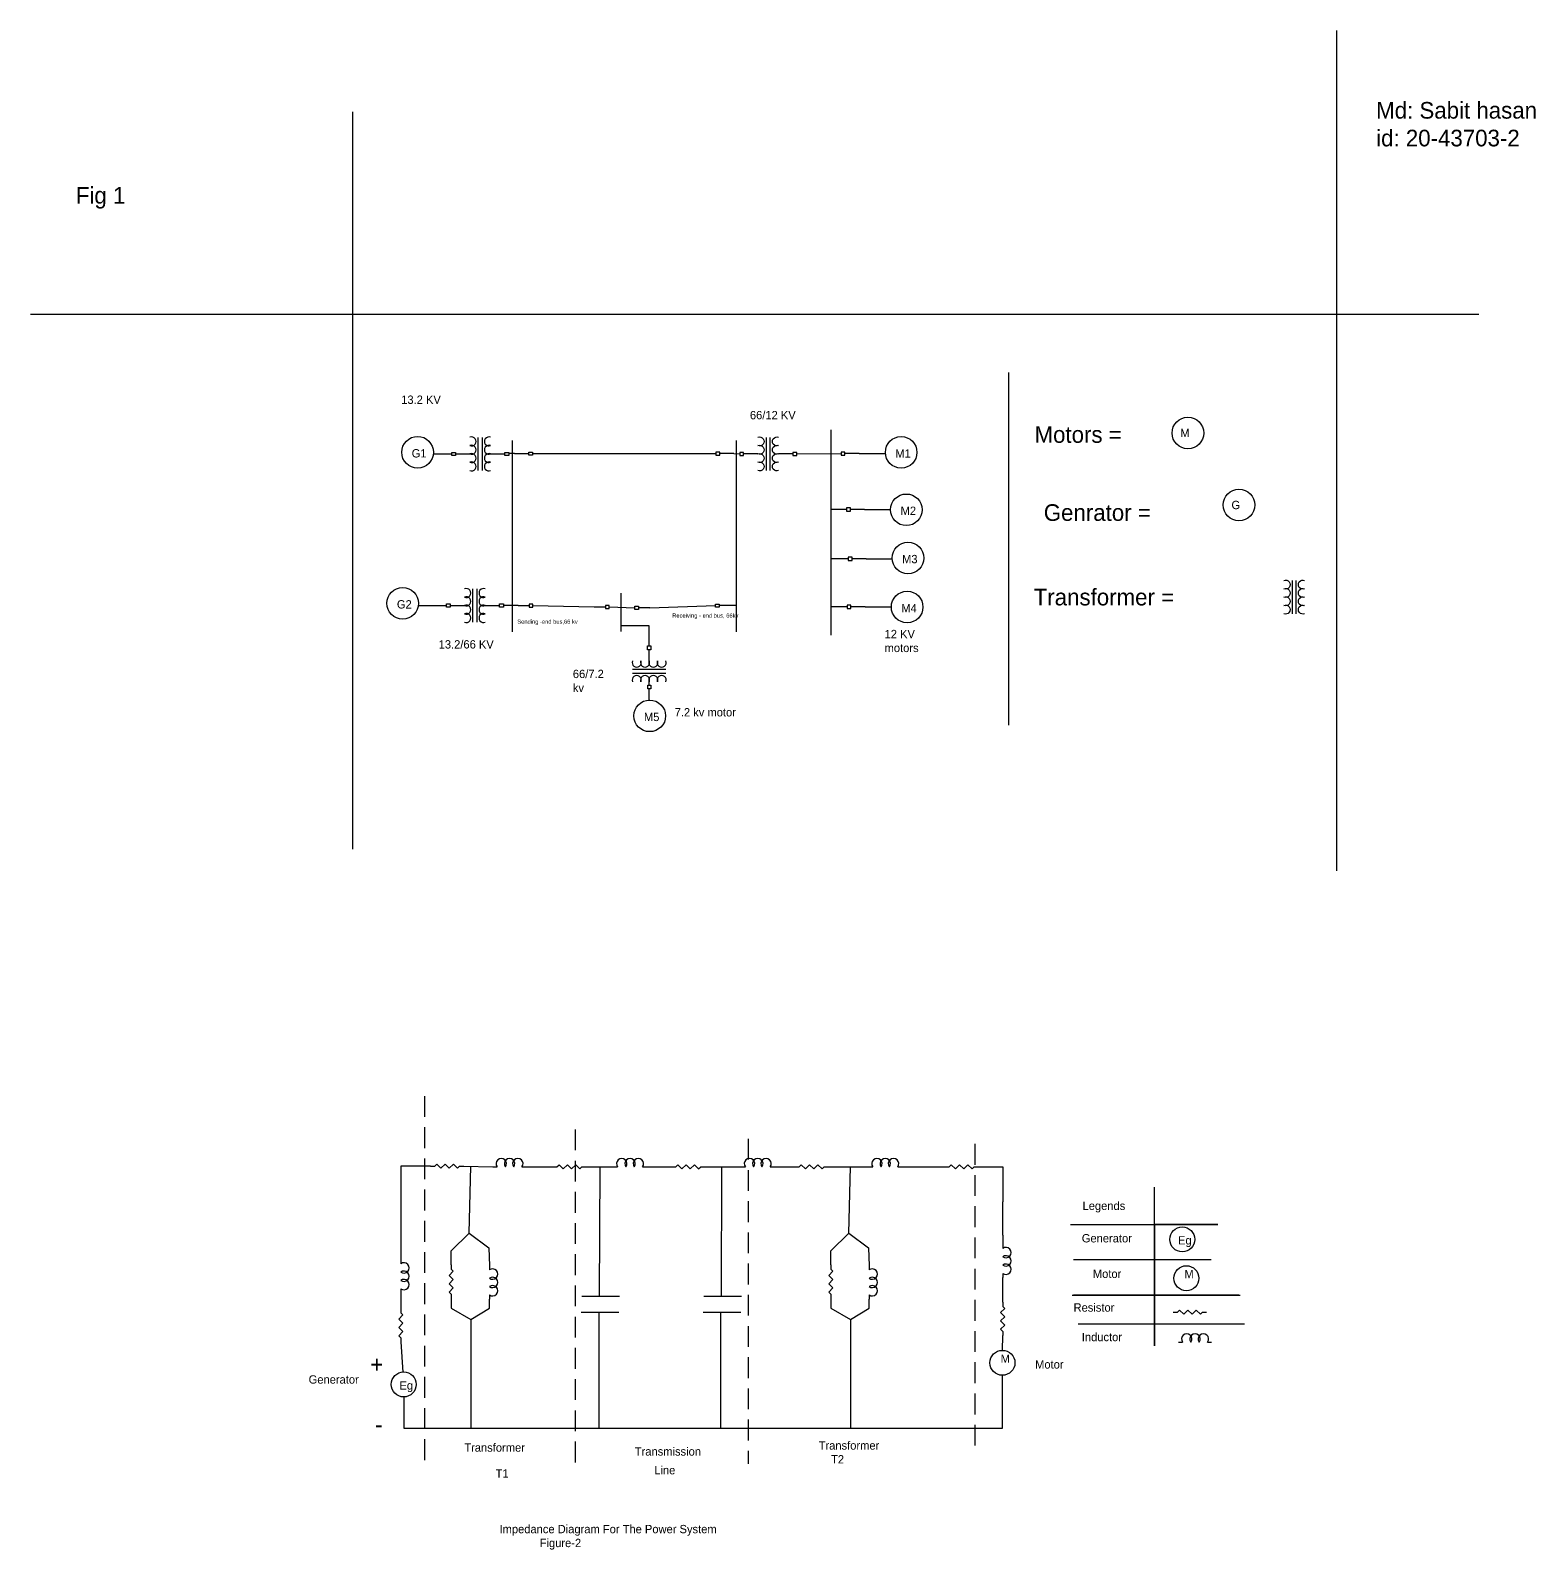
# Model space of a CAD drawing. Header units: inches. Extents: x 19.5 to 72, y 19.3 to 56.5.
# Drawn here: x 33.44 to 51.53, y 38.29 to 56.54 of the extents above; entities that cross this region are included whole.
import ezdxf

# ---------------------------------------------------------------- set-up
doc = ezdxf.new("R2010")
doc.units = ezdxf.units.IN
doc.header["$MEASUREMENT"] = 0
doc.linetypes.add('DASHED2', pattern=[0.375, 0.25, -0.125])

# ---------------------------------------------------------------- blocks, each defined once
blk = doc.blocks.new('Transformer')
at = {"color": 7}
for p, q in [((0.1, 0), (0.1, 0.4)), ((0.15, 0.4), (0.15, 0))]:
    blk.add_line(p, q, dxfattribs=at)
for centre, start, end in [((0.021, 0.35), 247.3801, 112.6199), ((0.229, 0.35), 67.3801, 292.6199), ((0.021, 0.25), 247.3801, 112.6199), ((0.021, 0.15), 247.3801, 112.6199), ((0.229, 0.25), 67.3801, 292.6199), ((0.229, 0.15), 67.3801, 292.6199), ((0.021, 0.05), 247.3801, 112.6199), ((0.229, 0.05), 67.3801, 292.6199)]:
    blk.add_arc(centre, 0.0542, start, end, dxfattribs=at)
blk = doc.blocks.new('Resistor')
at = {"color": 7}
blk.add_lwpolyline([(0, 0), (0.05, 0), (0.075, 0.025), (0.125, -0.025), (0.175, 0.025), (0.225, -0.025), (0.275, 0.025), (0.325, -0.025), (0.35, 0), (0.4, 0)], dxfattribs=at)
blk = doc.blocks.new('Inductor')
at = {"color": 7}
for p, q in [((0, 0), (0.05, 0)), ((0.35, 0), (0.4, 0))]:
    blk.add_line(p, q, dxfattribs=at)
for centre in [(0.1, 0.0375), (0.2, 0.0375), (0.3, 0.0375)]:
    blk.add_arc(centre, 0.0625, 323.1301, 216.8699, dxfattribs=at)

msp = doc.modelspace()

# ---------------------------------------------------------------- linework, layer by layer
for p, q in [((49.135, 56.542), (49.135, 46.442)), ((37.313, 55.565), (37.313, 46.701)), ((50.843, 53.128), (33.443, 53.128)), ((45.194, 52.43), (45.194, 48.193)), ((43.06, 51.743), (43.06, 49.276)), ((39.231, 51.613), (39.231, 49.313)), ((41.922, 51.613), (41.922, 49.313)), ((38.283, 51.454), (38.505, 51.452)), ((38.551, 51.452), (38.722, 51.452)), ((38.972, 51.452), (39.143, 51.452)), ((39.259, 51.456), (39.19, 51.456)), ((39.259, 51.456), (39.43, 51.456)), ((39.476, 51.456), (41.678, 51.456)), ((41.895, 51.456), (41.724, 51.456)), ((41.895, 51.456), (41.964, 51.452)), ((42.182, 51.452), (42.011, 51.452)), ((42.603, 51.452), (42.432, 51.452)), ((42.649, 51.452), (43.183, 51.456)), ((43.4, 51.456), (43.229, 51.456)), ((43.4, 51.456), (43.714, 51.456)), ((43.248, 50.784), (43.06, 50.784)), ((43.465, 50.784), (43.294, 50.784)), ((43.465, 50.784), (43.779, 50.784)), ((43.268, 50.191), (43.06, 50.191)), ((43.485, 50.191), (43.314, 50.191)), ((43.485, 50.191), (43.795, 50.191)), ((40.535, 49.778), (40.535, 49.32)), ((38.105, 49.63), (38.441, 49.63)), ((38.487, 49.631), (38.658, 49.631)), ((38.908, 49.631), (39.079, 49.631)), ((39.301, 49.63), (39.125, 49.631)), ((39.301, 49.63), (39.435, 49.63)), ((39.481, 49.63), (40.217, 49.614)), ((40.217, 49.614), (40.351, 49.614)), ((40.398, 49.614), (40.704, 49.603)), ((40.885, 49.603), (40.75, 49.603)), ((40.885, 49.603), (41.673, 49.63)), ((41.853, 49.63), (41.719, 49.63)), ((41.922, 49.631), (41.853, 49.63)), ((43.255, 49.615), (43.06, 49.615)), ((43.472, 49.615), (43.301, 49.615)), ((43.472, 49.615), (43.786, 49.615)), ((40.877, 49.385), (40.535, 49.385)), ((40.535, 49.32), (40.535, 49.32)), ((40.877, 49.146), (40.877, 49.385)), ((40.877, 48.965), (40.877, 49.099)), ((40.878, 48.675), (40.877, 48.715)), ((40.878, 48.494), (40.878, 48.629)), ((38.25, 42.894), (37.894, 42.894)), ((37.894, 42.894), (37.894, 41.77)), ((38.65, 42.894), (38.999, 42.885)), ((38.714, 42.09), (38.734, 42.892)), ((39.399, 42.885), (39.72, 42.885)), ((40.119, 42.885), (40.447, 42.885)), ((40.283, 42.885), (40.277, 41.339)), ((40.847, 42.885), (41.147, 42.885)), ((41.546, 42.885), (41.982, 42.885)), ((41.747, 42.885), (41.741, 41.339)), ((42.382, 42.885), (42.629, 42.885)), ((43.029, 42.885), (43.515, 42.885)), ((43.275, 42.09), (43.295, 42.885)), ((43.912, 42.885), (44.436, 42.885)), ((44.831, 42.885), (45.124, 42.885)), ((45.124, 42.885), (45.124, 42.464)), ((46.948, 42.191), (46.948, 42.64)), ((45.124, 42.064), (45.124, 42.464)), ((45.94, 42.191), (46.207, 42.191)), ((46.207, 42.191), (47.707, 42.191)), ((47.707, 42.191), (46.948, 42.191)), ((46.948, 42.191), (46.948, 40.735)), ((46.948, 40.735), (46.948, 42.191)), ((38.498, 41.874), (38.714, 42.09)), ((38.714, 42.09), (38.952, 41.91)), ((43.059, 41.874), (43.275, 42.09)), ((43.275, 42.09), (43.513, 41.91)), ((45.124, 42.064), (45.124, 41.955)), ((38.498, 41.706), (38.498, 41.874)), ((38.952, 41.91), (38.957, 41.696)), ((43.059, 41.706), (43.059, 41.874)), ((43.513, 41.91), (43.518, 41.696)), ((45.975, 41.772), (45.975, 41.772)), ((45.975, 41.772), (47.475, 41.772)), ((47.475, 41.772), (47.629, 41.772)), ((45.124, 41.258), (45.124, 41.555)), ((37.894, 41.37), (37.894, 41.181)), ((38.498, 41.306), (38.498, 41.186)), ((38.957, 41.186), (38.957, 41.296)), ((40.069, 41.33), (40.522, 41.33)), ((41.533, 41.33), (41.986, 41.33)), ((43.059, 41.306), (43.059, 41.186)), ((43.518, 41.186), (43.518, 41.296)), ((45.96, 41.342), (47.96, 41.342)), ((47.797, 41.342), (45.975, 41.342)), ((45.975, 41.342), (47.975, 41.342)), ((47.96, 41.342), (47.797, 41.342)), ((38.498, 41.186), (38.733, 41.051)), ((38.733, 41.051), (38.957, 41.186)), ((40.061, 41.14), (40.514, 41.14)), ((40.275, 39.743), (40.275, 41.141)), ((41.525, 41.14), (41.978, 41.14)), ((41.739, 39.743), (41.739, 41.141)), ((43.059, 41.186), (43.294, 41.051)), ((43.294, 41.051), (43.518, 41.186)), ((38.733, 41.051), (38.733, 39.743)), ((43.294, 41.051), (43.294, 39.743)), ((46.029, 40.997), (48.029, 40.997)), ((37.894, 40.781), (37.918, 40.419)), ((45.121, 40.68), (45.124, 40.858)), ((45.121, 39.743), (45.121, 40.38)), ((37.928, 40.12), (37.928, 39.743)), ((37.928, 39.743), (45.121, 39.743))]:
    msp.add_line(p, q)
at = {"linetype": 'DASHED2'}
for p, q in [((38.176, 43.736), (38.176, 39.359)), ((39.989, 43.334), (39.989, 39.255)), ((42.067, 43.222), (42.067, 39.318)), ((44.79, 43.161), (44.79, 39.483))]:
    msp.add_line(p, q, dxfattribs=at)
for points in [[(38.505, 51.471), (38.551, 51.471), (38.551, 51.433), (38.505, 51.433)], [(39.143, 51.471), (39.19, 51.471), (39.19, 51.433), (39.143, 51.433)], [(39.43, 51.475), (39.476, 51.475), (39.476, 51.437), (39.43, 51.437)], [(41.724, 51.475), (41.678, 51.475), (41.678, 51.437), (41.724, 51.437)], [(42.011, 51.471), (41.964, 51.471), (41.964, 51.433), (42.011, 51.433)], [(42.649, 51.471), (42.603, 51.471), (42.603, 51.433), (42.649, 51.433)], [(43.229, 51.475), (43.183, 51.475), (43.183, 51.437), (43.229, 51.437)], [(43.294, 50.803), (43.248, 50.803), (43.248, 50.765), (43.294, 50.765)], [(43.314, 50.21), (43.268, 50.21), (43.268, 50.172), (43.314, 50.172)], [(38.441, 49.65), (38.487, 49.65), (38.487, 49.612), (38.441, 49.612)], [(39.079, 49.65), (39.125, 49.65), (39.125, 49.612), (39.079, 49.612)], [(39.481, 49.649), (39.435, 49.649), (39.435, 49.611), (39.481, 49.611)], [(40.398, 49.633), (40.351, 49.633), (40.351, 49.595), (40.398, 49.595)], [(40.704, 49.622), (40.75, 49.622), (40.75, 49.584), (40.704, 49.584)], [(41.673, 49.649), (41.719, 49.649), (41.719, 49.611), (41.673, 49.611)], [(43.301, 49.634), (43.255, 49.634), (43.255, 49.596), (43.301, 49.596)], [(40.896, 49.146), (40.896, 49.099), (40.858, 49.099), (40.858, 49.146)], [(40.897, 48.675), (40.897, 48.629), (40.859, 48.629), (40.859, 48.675)]]:
    msp.add_lwpolyline(points, close=True)
for centre in [(47.348, 51.704), (38.094, 51.473), (43.904, 51.471), (43.967, 50.781), (47.962, 50.839), (43.985, 50.201), (37.916, 49.658), (43.976, 49.612), (40.884, 48.305)]:
    msp.add_circle(centre, 0.19)
at = {"color": 7}
for centre in [(47.281, 42.013), (47.33, 41.547), (45.121, 40.53), (37.928, 40.27)]:
    msp.add_circle(centre, 0.15, dxfattribs=at)

# ---------------------------------------------------------------- block references
for name, p in [('Transformer', (38.722, 51.252)), ('Transformer', (38.658, 49.431)), ('Resistor', (38.25, 42.894)), ('Inductor', (38.999, 42.885)), ('Resistor', (39.719, 42.885)), ('Inductor', (40.447, 42.885)), ('Resistor', (41.146, 42.885)), ('Inductor', (41.982, 42.885)), ('Resistor', (42.629, 42.885)), ('Inductor', (43.512, 42.885)), ('Resistor', (44.431, 42.885)), ('Resistor', (47.173, 41.139)), ('Inductor', (47.234, 40.78))]:
    msp.add_blockref(name, p)
at = {"xscale": -1}
for p in [(42.432, 51.252), (48.751, 49.532)]:
    msp.add_blockref('Transformer', p, dxfattribs=at)
at = {"rotation": 270}
for name, p in [('Transformer', (40.677, 48.965)), ('Inductor', (45.124, 41.955)), ('Inductor', (37.894, 41.77)), ('Resistor', (38.498, 41.706)), ('Inductor', (38.957, 41.696)), ('Resistor', (43.059, 41.706)), ('Inductor', (43.518, 41.696)), ('Resistor', (37.894, 41.181)), ('Resistor', (45.124, 41.258))]:
    msp.add_blockref(name, p, dxfattribs=at)

# ---------------------------------------------------------------- texts
at = {"attachment_point": 1}
for s, insert, char_height, width in [('Md: Sabit hasan \\Pid: 20-43703-2', (49.61, 55.682), 0.2, 6.09089), ('Fig 1', (33.989, 54.66), 0.2, 2.35055), ('13.2 KV', (37.898, 52.154), 0.1, 0.75418), ('66/12 KV', (42.087, 51.969), 0.1, 0.75418), ('Motors =', (45.506, 51.786), 0.2, 1.63088), ('M', (47.258, 51.755), 0.1, 0.22192), ('G1', (38.024, 51.51), 0.1, 0.22192), ('M1', (43.834, 51.508), 0.1, 0.22192), ('M2', (43.897, 50.819), 0.1, 0.22192), ('Genrator =', (45.617, 50.848), 0.2, 1.9933), ('G', (47.872, 50.889), 0.1, 0.22192), ('M3', (43.915, 50.239), 0.1, 0.22192), ('G2', (37.846, 49.695), 0.1, 0.22192), ('Transformer =', (45.496, 49.832), 0.2, 2.79867), ('Receiving - end bus, 66kv', (41.154, 49.535), 0.05, 0.75418), ('M4', (43.906, 49.649), 0.1, 0.22192), ('Sending -end bus,66 kv', (39.293, 49.462), 0.05, 0.75418), ('12 KV motors', (43.705, 49.338), 0.1, 0.75418), ('13.2/66 KV', (38.348, 49.214), 0.1, 0.75418), ('66/7.2\\Pkv', (39.96, 48.859), 0.1, 0.75418), ('7.2 kv motor', (41.183, 48.398), 0.1, 0.75418), ('M5', (40.814, 48.342), 0.1, 0.22192), ('Legends', (46.083, 42.467), 0.1, 0.75559), ('Generator', (46.074, 42.077), 0.1, 0.66176), ('Eg', (47.23, 42.052), 0.1, 0.1704), ('Motor', (46.207, 41.65), 0.1, 0.66176), ('Resistor', (45.975, 41.245), 0.1, 0.66176), ('Inductor', (46.074, 40.89), 0.1, 0.66176), ('+', (37.526, 40.611), 0.2, 0.28805), ('Motor', (45.513, 40.561), 0.1, 0.67386), ('Generator', (36.786, 40.38), 0.1, 0.48512), ('Eg', (37.877, 40.308), 0.1, 0.1704), ('-', (37.584, 39.889), 0.2, 0.28805), ('Transformer', (38.656, 39.562), 0.1, 0.69269), ('Transmission', (40.704, 39.515), 0.1, 0.98559), ('Transformer\\P    T2', (42.913, 39.587), 0.1, 1.14316), ('Line', (40.938, 39.29), 0.1, 0.64703), ('T1', (39.032, 39.251), 0.1, 0.08957), ('Impedance Diagram For The Power System\\P             Figure-2', (39.079, 38.582), 0.1, 5.51719)]:
    msp.add_mtext(s, dxfattribs=dict(at, insert=insert, char_height=char_height, width=width))
at = {"char_height": 0.1, "attachment_point": 1}
for insert in [(47.307, 41.647), (45.099, 40.63)]:
    msp.add_mtext('M', dxfattribs=dict(at, insert=insert))

doc.saveas('drawing.dxf')
